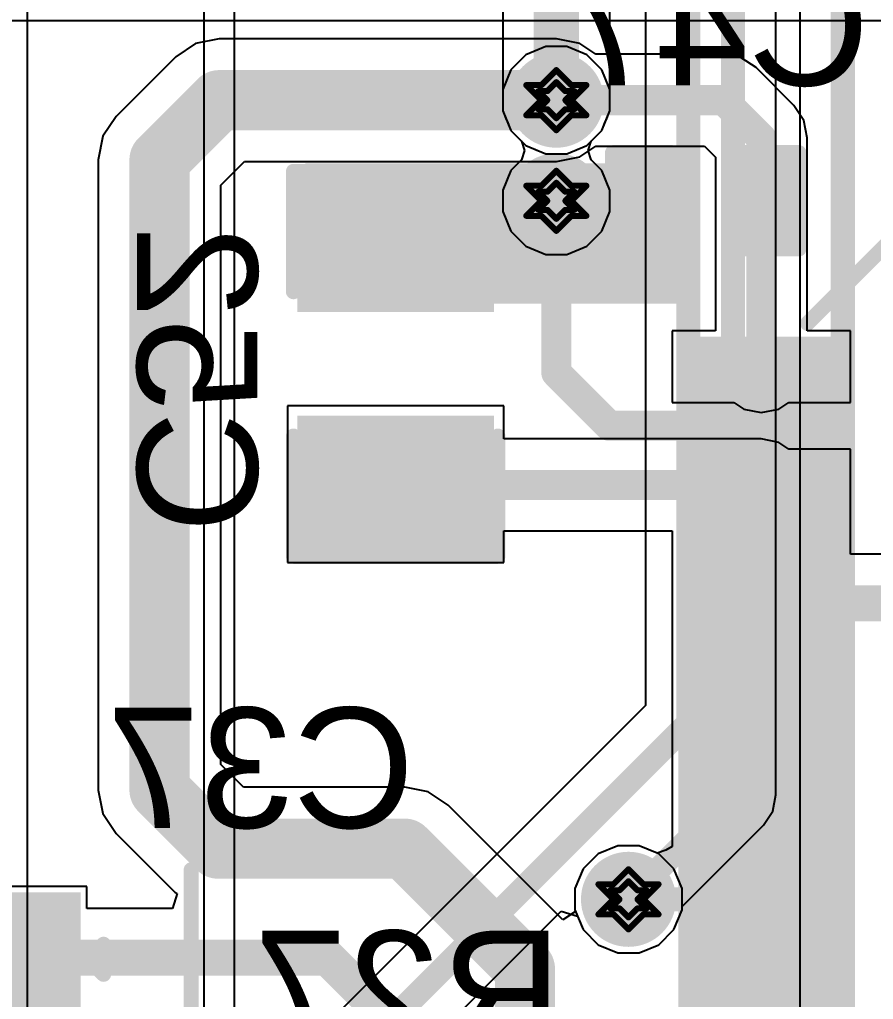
# Model space of a CAD drawing. Header units: inches. Extents: x -2.7 to 10.9, y -2.9 to 7.4.
# Drawn here: x 1.3905 to 1.6745, y -0.1042 to 0.2216 of the extents above; entities that cross this region are included whole.
import ezdxf

# ---------------------------------------------------------------- set-up
doc = ezdxf.new("R2010")
doc.units = ezdxf.units.IN
doc.header["$MEASUREMENT"] = 0
for name, color, linetype in [('Bottom Layer', 5, 'Continuous'), ('Bottom Overlay', 54, 'Continuous'), ('Bottom Paste', 16, 'Continuous'), ('Bottom Solder', 6, 'Continuous'), ('Drill Drawing', 1, 'Continuous'), ('Layer 2', 16, 'Continuous'), ('Layer 3', 76, 'Continuous'), ('Top Layer', 1, 'Continuous'), ('Top Solder', 216, 'Continuous'), ('Via Holes', 16, 'Continuous')]:
    doc.layers.add(name, color=color, linetype=linetype)
doc.styles.add('Arial', font='', dxfattribs={"height": 0.2})
doc.styles.get('Arial').set_extended_font_data('Arial')

# ---------------------------------------------------------------- blocks, each defined once
blk = doc.blocks.new('TS_1185EC_C_D_B__B_120')
at = {"layer": 'Bottom Layer'}
for points in [[(-0.10039, 0.04724), (-0.05118, 0.04724), (-0.05118, 0.01181), (-0.10039, 0.01181)], [(0.05118, 0.04724), (0.10039, 0.04724), (0.10039, 0.01181), (0.05118, 0.01181)], [(-0.10039, -0.01181), (-0.05118, -0.01181), (-0.05118, -0.04724), (-0.10039, -0.04724)], [(0.05118, -0.01181), (0.10039, -0.01181), (0.10039, -0.04724), (0.05118, -0.04724)]]:
    blk.add_hatch(color=5, dxfattribs=at).paths.add_polyline_path(points)
at = {"layer": 'Bottom Paste'}
for points in [[(-0.10039, 0.04724), (-0.05118, 0.04724), (-0.05118, 0.01181), (-0.10039, 0.01181)], [(0.05118, 0.04724), (0.10039, 0.04724), (0.10039, 0.01181), (0.05118, 0.01181)], [(-0.10039, -0.01181), (-0.05118, -0.01181), (-0.05118, -0.04724), (-0.10039, -0.04724)], [(0.05118, -0.01181), (0.10039, -0.01181), (0.10039, -0.04724), (0.05118, -0.04724)]]:
    blk.add_hatch(color=16, dxfattribs=at).paths.add_polyline_path(points)
at = {"layer": 'Bottom Solder'}
for points in [[(-0.10439, 0.05124), (-0.04718, 0.05124), (-0.04718, 0.00781), (-0.10439, 0.00781)], [(0.04718, 0.05124), (0.10439, 0.05124), (0.10439, 0.00781), (0.04718, 0.00781)], [(-0.10439, -0.00781), (-0.04718, -0.00781), (-0.04718, -0.05124), (-0.10439, -0.05124)], [(0.04718, -0.00781), (0.10439, -0.00781), (0.10439, -0.05124), (0.04718, -0.05124)]]:
    blk.add_hatch(color=6, dxfattribs=at).paths.add_polyline_path(points)
at = {"layer": 'Bottom Overlay'}
for points in [[(0.07, 0.06, 0.005, 0.005, 0), (-0.07, 0.06, 0.005, 0.005, 0)], [(-0.107, -0.029, 0.005, 0.005, 0), (-0.112, -0.024, 0.005, 0.005, 0)], [(-0.112, -0.024, 0.005, 0.005, 0), (-0.112, -0.034, 0.005, 0.005, 0)], [(-0.107, -0.029, 0.005, 0.005, 0), (-0.112, -0.034, 0.005, 0.005, 0)], [(0.07, -0.06, 0.005, 0.005, 0), (-0.07, -0.06, 0.005, 0.005, 0)]]:
    blk.add_lwpolyline(points, format="xyseb", dxfattribs=at)
for points in [[(-0.07125, 0.06, 0.0025, 0.0025, 1), (-0.06875, 0.06, 0.0025, 0.0025, 1)], [(0.06875, 0.06, 0.0025, 0.0025, 1), (0.07125, 0.06, 0.0025, 0.0025, 1)], [(-0.11325, -0.024, 0.0025, 0.0025, 1), (-0.11075, -0.024, 0.0025, 0.0025, 1)], [(-0.11325, -0.024, 0.0025, 0.0025, 1), (-0.11075, -0.024, 0.0025, 0.0025, 1)], [(-0.10825, -0.029, 0.0025, 0.0025, 1), (-0.10575, -0.029, 0.0025, 0.0025, 1)], [(-0.10825, -0.029, 0.0025, 0.0025, 1), (-0.10575, -0.029, 0.0025, 0.0025, 1)], [(-0.11325, -0.034, 0.0025, 0.0025, 1), (-0.11075, -0.034, 0.0025, 0.0025, 1)], [(-0.11325, -0.034, 0.0025, 0.0025, 1), (-0.11075, -0.034, 0.0025, 0.0025, 1)], [(-0.07125, -0.06, 0.0025, 0.0025, 1), (-0.06875, -0.06, 0.0025, 0.0025, 1)], [(0.06875, -0.06, 0.0025, 0.0025, 1), (0.07125, -0.06, 0.0025, 0.0025, 1)]]:
    blk.add_lwpolyline(points, format="xyseb", close=True, dxfattribs=at)
blk = doc.blocks.new('64_LQFP__10_10__B_129')
at = {"layer": 'Bottom Layer'}
for points in [[(-0.04331, 0.25), (-0.04331, 0.20276), (-0.05512, 0.20276), (-0.05512, 0.25)], [(-0.02362, 0.25), (-0.02362, 0.20276), (-0.03543, 0.20276), (-0.03543, 0.25)], [(-0.00394, 0.25), (-0.00394, 0.20276), (-0.01575, 0.20276), (-0.01575, 0.25)], [(0.01575, 0.25), (0.01575, 0.20276), (0.00394, 0.20276), (0.00394, 0.25)], [(0.03543, 0.25), (0.03543, 0.20276), (0.02362, 0.20276), (0.02362, 0.25)], [(0.05512, 0.25), (0.05512, 0.20276), (0.04331, 0.20276), (0.04331, 0.25)], [(0.0748, 0.25), (0.0748, 0.20276), (0.06299, 0.20276), (0.06299, 0.25)], [(0.09449, 0.25), (0.09449, 0.20276), (0.08268, 0.20276), (0.08268, 0.25)], [(0.11417, 0.25), (0.11417, 0.20276), (0.10236, 0.20276), (0.10236, 0.25)], [(0.13386, 0.25), (0.13386, 0.20276), (0.12205, 0.20276), (0.12205, 0.25)], [(0.15354, 0.25), (0.15354, 0.20276), (0.14173, 0.20276), (0.14173, 0.25)]]:
    blk.add_hatch(color=5, dxfattribs=at).paths.add_polyline_path(points)
at = {"layer": 'Bottom Paste'}
for points in [[(-0.04331, 0.25), (-0.04331, 0.20276), (-0.05512, 0.20276), (-0.05512, 0.25)], [(-0.02362, 0.25), (-0.02362, 0.20276), (-0.03543, 0.20276), (-0.03543, 0.25)], [(-0.00394, 0.25), (-0.00394, 0.20276), (-0.01575, 0.20276), (-0.01575, 0.25)], [(0.01575, 0.25), (0.01575, 0.20276), (0.00394, 0.20276), (0.00394, 0.25)], [(0.03543, 0.25), (0.03543, 0.20276), (0.02362, 0.20276), (0.02362, 0.25)], [(0.05512, 0.25), (0.05512, 0.20276), (0.04331, 0.20276), (0.04331, 0.25)], [(0.0748, 0.25), (0.0748, 0.20276), (0.06299, 0.20276), (0.06299, 0.25)], [(0.09449, 0.25), (0.09449, 0.20276), (0.08268, 0.20276), (0.08268, 0.25)], [(0.11417, 0.25), (0.11417, 0.20276), (0.10236, 0.20276), (0.10236, 0.25)], [(0.13386, 0.25), (0.13386, 0.20276), (0.12205, 0.20276), (0.12205, 0.25)], [(0.15354, 0.25), (0.15354, 0.20276), (0.14173, 0.20276), (0.14173, 0.25)]]:
    blk.add_hatch(color=16, dxfattribs=at).paths.add_polyline_path(points)
at = {"layer": 'Bottom Solder'}
for points in [[(-0.05899, 0.254), (-0.05899, 0.19876), (-0.0788, 0.19876), (-0.0788, 0.254)], [(-0.03931, 0.254), (-0.03931, 0.19876), (-0.05912, 0.19876), (-0.05912, 0.254)], [(-0.01962, 0.254), (-0.01962, 0.19876), (-0.03943, 0.19876), (-0.03943, 0.254)], [(0.00006, 0.254), (0.00006, 0.19876), (-0.01975, 0.19876), (-0.01975, 0.254)], [(0.01975, 0.254), (0.01975, 0.19876), (-0.00006, 0.19876), (-0.00006, 0.254)], [(0.03943, 0.254), (0.03943, 0.19876), (0.01962, 0.19876), (0.01962, 0.254)], [(0.05912, 0.254), (0.05912, 0.19876), (0.03931, 0.19876), (0.03931, 0.254)], [(0.0788, 0.254), (0.0788, 0.19876), (0.05899, 0.19876), (0.05899, 0.254)], [(0.09849, 0.254), (0.09849, 0.19876), (0.07868, 0.19876), (0.07868, 0.254)], [(0.11817, 0.254), (0.11817, 0.19876), (0.09836, 0.19876), (0.09836, 0.254)], [(0.13786, 0.254), (0.13786, 0.19876), (0.11805, 0.19876), (0.11805, 0.254)], [(0.15754, 0.254), (0.15754, 0.19876), (0.13773, 0.19876), (0.13773, 0.254)]]:
    blk.add_hatch(color=6, dxfattribs=at).paths.add_polyline_path(points)
at = {"layer": 'Bottom Overlay'}
blk.add_lwpolyline([(0.162, 0.211, 0.005, 0.005, 0), (0.208, 0.165, 0.005, 0.005, 0)], format="xyseb", dxfattribs=at)
blk.add_lwpolyline([(0.16075, 0.211, 0.0025, 0.0025, 1), (0.16325, 0.211, 0.0025, 0.0025, 1)], format="xyseb", close=True, dxfattribs=at)
blk = doc.blocks.new('C___0805_B_298')
at = {"layer": 'Bottom Layer'}
for points in [[(-0.06, 0.03), (-0.02, 0.03), (-0.02, -0.03), (-0.06, -0.03)], [(0.02, 0.03), (0.06, 0.03), (0.06, -0.03), (0.02, -0.03)]]:
    blk.add_hatch(color=5, dxfattribs=at).paths.add_polyline_path(points)
at = {"layer": 'Bottom Paste'}
for points in [[(-0.06, 0.03), (-0.02, 0.03), (-0.02, -0.03), (-0.06, -0.03)], [(0.02, 0.03), (0.06, 0.03), (0.06, -0.03), (0.02, -0.03)]]:
    blk.add_hatch(color=16, dxfattribs=at).paths.add_polyline_path(points)
at = {"layer": 'Bottom Solder'}
for points in [[(-0.06276, 0.03276), (-0.01724, 0.03276), (-0.01724, -0.03276), (-0.06276, -0.03276)], [(0.01724, 0.03276), (0.06276, 0.03276), (0.06276, -0.03276), (0.01724, -0.03276)]]:
    blk.add_hatch(color=6, dxfattribs=at).paths.add_polyline_path(points)
at = {"layer": 'Bottom Overlay'}
for points in [[(-0.064, -0.034, 0.005, 0.005, 0), (-0.064, 0.034, 0.005, 0.005, 0)], [(-0.024, 0.034, 0.005, 0.005, 0), (-0.064, 0.034, 0.005, 0.005, 0)], [(0.064, 0.034, 0.005, 0.005, 0), (0.024, 0.034, 0.005, 0.005, 0)], [(0.064, -0.034, 0.005, 0.005, 0), (0.064, 0.034, 0.005, 0.005, 0)], [(-0.024, -0.034, 0.005, 0.005, 0), (-0.064, -0.034, 0.005, 0.005, 0)], [(0.064, -0.034, 0.005, 0.005, 0), (0.024, -0.034, 0.005, 0.005, 0)]]:
    blk.add_lwpolyline(points, format="xyseb", dxfattribs=at)
for points in [[(-0.06525, 0.034, 0.0025, 0.0025, 1), (-0.06275, 0.034, 0.0025, 0.0025, 1)], [(-0.06525, 0.034, 0.0025, 0.0025, 1), (-0.06275, 0.034, 0.0025, 0.0025, 1)], [(-0.02525, 0.034, 0.0025, 0.0025, 1), (-0.02275, 0.034, 0.0025, 0.0025, 1)], [(0.02275, 0.034, 0.0025, 0.0025, 1), (0.02525, 0.034, 0.0025, 0.0025, 1)], [(0.06275, 0.034, 0.0025, 0.0025, 1), (0.06525, 0.034, 0.0025, 0.0025, 1)], [(0.06275, 0.034, 0.0025, 0.0025, 1), (0.06525, 0.034, 0.0025, 0.0025, 1)], [(-0.06525, -0.034, 0.0025, 0.0025, 1), (-0.06275, -0.034, 0.0025, 0.0025, 1)], [(-0.06525, -0.034, 0.0025, 0.0025, 1), (-0.06275, -0.034, 0.0025, 0.0025, 1)], [(-0.02525, -0.034, 0.0025, 0.0025, 1), (-0.02275, -0.034, 0.0025, 0.0025, 1)], [(0.02275, -0.034, 0.0025, 0.0025, 1), (0.02525, -0.034, 0.0025, 0.0025, 1)], [(0.06275, -0.034, 0.0025, 0.0025, 1), (0.06525, -0.034, 0.0025, 0.0025, 1)], [(0.06275, -0.034, 0.0025, 0.0025, 1), (0.06525, -0.034, 0.0025, 0.0025, 1)]]:
    blk.add_lwpolyline(points, format="xyseb", close=True, dxfattribs=at)
blk = doc.blocks.new('C___0402_B_299')
at = {"layer": 'Bottom Layer'}
for points in [[(-0.0095, 0.0125), (-0.0095, -0.0125), (-0.0275, -0.0125), (-0.0275, 0.0125)], [(0.0275, 0.0125), (0.0275, -0.0125), (0.0095, -0.0125), (0.0095, 0.0125)]]:
    blk.add_hatch(color=5, dxfattribs=at).paths.add_polyline_path(points)
at = {"layer": 'Bottom Paste'}
for points in [[(-0.0095, 0.0125), (-0.0095, -0.0125), (-0.0275, -0.0125), (-0.0275, 0.0125)], [(0.0275, 0.0125), (0.0275, -0.0125), (0.0095, -0.0125), (0.0095, 0.0125)]]:
    blk.add_hatch(color=16, dxfattribs=at).paths.add_polyline_path(points)
at = {"layer": 'Bottom Solder'}
for points in [[(-0.00714, 0.01486), (-0.00714, -0.01486), (-0.02986, -0.01486), (-0.02986, 0.01486)], [(0.02986, 0.01486), (0.02986, -0.01486), (0.00714, -0.01486), (0.00714, 0.01486)]]:
    blk.add_hatch(color=6, dxfattribs=at).paths.add_polyline_path(points)
at = {"layer": 'Bottom Overlay'}
for points in [[(-0.031, 0.016, 0.005, 0.005, 0), (-0.011, 0.016, 0.005, 0.005, 0)], [(-0.031, -0.016, 0.005, 0.005, 0), (-0.031, 0.016, 0.005, 0.005, 0)], [(0.011, 0.016, 0.005, 0.005, 0), (0.031, 0.016, 0.005, 0.005, 0)], [(0.031, -0.016, 0.005, 0.005, 0), (0.031, 0.016, 0.005, 0.005, 0)], [(-0.031, -0.016, 0.005, 0.005, 0), (-0.011, -0.016, 0.005, 0.005, 0)], [(0.011, -0.016, 0.005, 0.005, 0), (0.031, -0.016, 0.005, 0.005, 0)]]:
    blk.add_lwpolyline(points, format="xyseb", dxfattribs=at)
for points in [[(-0.03225, 0.016, 0.0025, 0.0025, 1), (-0.02975, 0.016, 0.0025, 0.0025, 1)], [(-0.03225, 0.016, 0.0025, 0.0025, 1), (-0.02975, 0.016, 0.0025, 0.0025, 1)], [(-0.01225, 0.016, 0.0025, 0.0025, 1), (-0.00975, 0.016, 0.0025, 0.0025, 1)], [(0.00975, 0.016, 0.0025, 0.0025, 1), (0.01225, 0.016, 0.0025, 0.0025, 1)], [(0.02975, 0.016, 0.0025, 0.0025, 1), (0.03225, 0.016, 0.0025, 0.0025, 1)], [(0.02975, 0.016, 0.0025, 0.0025, 1), (0.03225, 0.016, 0.0025, 0.0025, 1)], [(-0.03225, -0.016, 0.0025, 0.0025, 1), (-0.02975, -0.016, 0.0025, 0.0025, 1)], [(-0.03225, -0.016, 0.0025, 0.0025, 1), (-0.02975, -0.016, 0.0025, 0.0025, 1)], [(-0.01225, -0.016, 0.0025, 0.0025, 1), (-0.00975, -0.016, 0.0025, 0.0025, 1)], [(0.00975, -0.016, 0.0025, 0.0025, 1), (0.01225, -0.016, 0.0025, 0.0025, 1)], [(0.02975, -0.016, 0.0025, 0.0025, 1), (0.03225, -0.016, 0.0025, 0.0025, 1)], [(0.02975, -0.016, 0.0025, 0.0025, 1), (0.03225, -0.016, 0.0025, 0.0025, 1)]]:
    blk.add_lwpolyline(points, format="xyseb", close=True, dxfattribs=at)

msp = doc.modelspace()

# ---------------------------------------------------------------- hatches: boundary and pattern name
at = {"layer": 'Bottom Layer'}
h = msp.add_hatch(color=5, dxfattribs=at)
edge = h.paths.add_edge_path()
edge.add_arc((1.569, 0.19482), 0.01181, 0, 360)
msp.add_hatch(color=5, dxfattribs=at).paths.add_polyline_path([(1.48556, 0.12713), (1.60918, 0.12713), (1.60918, 0.17386), (1.48556, 0.17386)])
h = msp.add_hatch(color=5, dxfattribs=at)
edge = h.paths.add_edge_path()
edge.add_arc((1.569, 0.16135), 0.01181, 0, 360)
h = msp.add_hatch(color=5, dxfattribs=at)
edge = h.paths.add_edge_path()
edge.add_arc((1.593, -0.07093), 0.01181, 0, 360)
at = {"layer": 'Bottom Solder'}
h = msp.add_hatch(color=6, dxfattribs=at)
edge = h.paths.add_edge_path()
edge.add_arc((1.569, 0.19482), 0.01581, 0, 360)
h = msp.add_hatch(color=6, dxfattribs=at)
edge = h.paths.add_edge_path()
edge.add_arc((1.569, 0.16135), 0.01581, 0, 360)
h = msp.add_hatch(color=6, dxfattribs=at)
edge = h.paths.add_edge_path()
edge.add_arc((1.593, -0.07093), 0.01581, 0, 360)
at = {"layer": 'Layer 2'}
h = msp.add_hatch(color=16, dxfattribs=at)
edge = h.paths.add_edge_path()
edge.add_arc((1.569, 0.19482), 0.01181, 0, 360)
h = msp.add_hatch(color=16, dxfattribs=at)
edge = h.paths.add_edge_path()
edge.add_arc((1.569, 0.16135), 0.01181, 0, 360)
h = msp.add_hatch(color=16, dxfattribs=at)
edge = h.paths.add_edge_path()
edge.add_arc((1.593, -0.07093), 0.01181, 0, 360)
at = {"layer": 'Layer 3'}
h = msp.add_hatch(color=76, dxfattribs=at)
edge = h.paths.add_edge_path()
edge.add_arc((1.569, 0.19482), 0.01181, 0, 360)
h = msp.add_hatch(color=76, dxfattribs=at)
edge = h.paths.add_edge_path()
edge.add_arc((1.569, 0.16135), 0.01181, 0, 360)
h = msp.add_hatch(color=76, dxfattribs=at)
edge = h.paths.add_edge_path()
edge.add_arc((1.593, -0.07093), 0.01181, 0, 360)
at = {"layer": 'Top Layer'}
h = msp.add_hatch(color=1, dxfattribs=at)
edge = h.paths.add_edge_path()
edge.add_arc((1.569, 0.19482), 0.01181, 0, 360)
h = msp.add_hatch(color=1, dxfattribs=at)
edge = h.paths.add_edge_path()
edge.add_arc((1.569, 0.16135), 0.01181, 0, 360)
h = msp.add_hatch(color=1, dxfattribs=at)
edge = h.paths.add_edge_path()
edge.add_arc((1.593, -0.07093), 0.01181, 0, 360)
at = {"layer": 'Top Solder'}
h = msp.add_hatch(color=216, dxfattribs=at)
edge = h.paths.add_edge_path()
edge.add_arc((1.569, 0.19482), 0.01581, 0, 360)
h = msp.add_hatch(color=216, dxfattribs=at)
edge = h.paths.add_edge_path()
edge.add_arc((1.569, 0.16135), 0.01581, 0, 360)
h = msp.add_hatch(color=216, dxfattribs=at)
edge = h.paths.add_edge_path()
edge.add_arc((1.593, -0.07093), 0.01581, 0, 360)
at = {"layer": 'Via Holes'}
h = msp.add_hatch(color=7, dxfattribs=at)
edge = h.paths.add_edge_path()
edge.add_arc((1.569, 0.19482), 0.00591, 0, 360)
h = msp.add_hatch(color=7, dxfattribs=at)
edge = h.paths.add_edge_path()
edge.add_arc((1.569, 0.16135), 0.00591, 0, 360)
h = msp.add_hatch(color=7, dxfattribs=at)
edge = h.paths.add_edge_path()
edge.add_arc((1.593, -0.07093), 0.00591, 0, 360)

# ---------------------------------------------------------------- linework, layer by layer
at = {"layer": 'Bottom Layer'}
for p, q in [((1.22224, 0.22133), (1.68361, 0.22133)), ((1.45682, 0.21521), (1.44902, 0.21366)), ((1.569, 0.21521), (1.45682, 0.21521)), ((1.5768, 0.21366), (1.569, 0.21521)), ((1.44902, 0.21366), (1.4424, 0.20924)), ((1.58211, 0.21011), (1.5768, 0.21366)), ((1.4424, 0.20924), (1.42258, 0.18942)), ((1.62461, 0.21011), (1.58211, 0.21011)), ((1.63046, 0.20895), (1.62461, 0.21011)), ((1.63543, 0.20563), (1.63046, 0.20895)), ((1.64799, 0.19307), (1.63543, 0.20563)), ((1.65131, 0.1881), (1.64799, 0.19307)), ((1.42258, 0.18942), (1.41816, 0.1828)), ((1.65247, 0.18225), (1.65131, 0.1881)), ((1.41816, 0.1828), (1.41661, 0.175)), ((1.5768, 0.17598), (1.58211, 0.17953)), ((1.58211, 0.17953), (1.61828, 0.17953)), ((1.61828, 0.17953), (1.62189, 0.17592)), ((1.65247, 0.16136), (1.65247, 0.18225)), ((1.569, 0.17443), (1.5768, 0.17598)), ((1.41661, 0.175), (1.41661, -0.0346)), ((1.45739, 0.16655), (1.46527, 0.17443)), ((1.46527, 0.17443), (1.569, 0.17443)), ((1.62189, 0.17592), (1.62189, 0.16136)), ((1.45739, -0.02615), (1.45739, 0.16655)), ((1.62189, 0.16136), (1.62189, 0.11814)), ((1.65247, 0.11814), (1.65247, 0.16136)), ((1.62189, 0.11814), (1.60756, 0.11814)), ((1.60756, 0.11814), (1.60756, 0.09433)), ((1.6668, 0.11814), (1.65247, 0.11814)), ((1.6668, 0.09433), (1.6668, 0.11814)), ((1.55156, 0.09313), (1.47956, 0.09313)), ((1.47956, 0.09313), (1.47956, 0.04113)), ((1.55156, 0.08216), (1.55156, 0.09313)), ((1.60756, 0.09433), (1.628, 0.09433)), ((1.628, 0.09433), (1.63133, 0.09211)), ((1.63133, 0.09211), (1.63718, 0.09094)), ((1.63718, 0.09094), (1.64303, 0.09211)), ((1.64303, 0.09211), (1.64636, 0.09433)), ((1.64636, 0.09433), (1.6668, 0.09433)), ((1.63718, 0.08216), (1.55156, 0.08216)), ((1.64303, 0.081), (1.63718, 0.08216)), ((1.64636, 0.07877), (1.64303, 0.081)), ((1.6668, 0.07877), (1.64636, 0.07877)), ((1.6668, 0.04381), (1.6668, 0.07877)), ((1.55156, 0.04113), (1.55156, 0.05157)), ((1.55156, 0.05157), (1.60756, 0.05157)), ((1.60756, 0.05157), (1.60756, 0.03528)), ((1.90739, 0.04381), (1.6668, 0.04381)), ((1.47956, 0.04113), (1.55156, 0.04113)), ((1.60756, 0.03528), (1.60756, -0.00409)), ((1.60756, -0.00409), (1.60756, -0.05338)), ((1.46492, -0.03368), (1.45739, -0.02615)), ((1.41661, -0.0346), (1.41816, -0.04241)), ((1.5186, -0.03368), (1.46492, -0.03368)), ((1.52641, -0.03524), (1.5186, -0.03368)), ((1.53302, -0.03966), (1.52641, -0.03524)), ((1.57115, -0.07778), (1.53302, -0.03966)), ((1.41816, -0.04241), (1.42258, -0.04902)), ((1.42258, -0.04902), (1.44206, -0.0685)), ((1.58946, -0.05312), (1.58291, -0.05583)), ((1.59654, -0.05312), (1.58946, -0.05312)), ((1.60256, -0.05561), (1.59654, -0.05312)), ((1.60541, -0.05456), (1.60256, -0.05561)), ((1.60756, -0.05338), (1.60541, -0.05456)), ((1.58291, -0.05583), (1.5779, -0.06084)), ((1.5779, -0.06084), (1.57519, -0.06738)), ((1.41281, -0.06663), (1.35159, -0.06663)), ((1.41281, -0.07403), (1.41281, -0.06663)), ((1.57519, -0.06738), (1.57519, -0.07447)), ((1.44285, -0.06903), (1.44134, -0.07403)), ((1.44206, -0.0685), (1.44285, -0.06903)), ((1.44134, -0.07403), (1.41281, -0.07403)), ((1.57519, -0.07447), (1.57539, -0.07495)), ((1.57539, -0.07495), (1.57115, -0.07778))]:
    msp.add_line(p, q, dxfattribs=at)
for points in [[(1.437, 0.175, 0.02, 0.02, 0), (1.45682, 0.19482, 0.02, 0.02, 0)], [(1.45682, 0.19482, 0.02, 0.02, 0), (1.569, 0.19482, 0.02, 0.02, 0)], [(1.569, 0.19482, 0.01, 0.01, 0), (1.62461, 0.19482, 0.01, 0.01, 0)], [(1.62461, 0.19482, 0.01, 0.01, 0), (1.63718, 0.18225, 0.01, 0.01, 0)], [(1.63718, 0.16136, 0.01, 0.01, 0), (1.63718, 0.18225, 0.01, 0.01, 0)], [(1.437, -0.0346, 0.02, 0.02, 0), (1.437, 0.175, 0.02, 0.02, 0)], [(1.569, 0.10418, 0.01, 0.01, 0), (1.569, 0.16135, 0.01, 0.01, 0)], [(1.63718, 0.10624, 0.01, 0.01, 0), (1.63718, 0.16136, 0.01, 0.01, 0)], [(1.569, 0.10418, 0.01, 0.01, 0), (1.58663, 0.08655, 0.01, 0.01, 0)], [(1.58663, 0.08655, 0.01, 0.01, 0), (1.63718, 0.08655, 0.01, 0.01, 0)], [(1.51582, 0.06687, 0.01, 0.01, 0), (1.63718, 0.06687, 0.01, 0.01, 0)], [(1.51556, 0.06713, 0.009, 0.009, 0), (1.51582, 0.06687, 0.009, 0.009, 0)], [(1.63718, 0.0275, 0.012, 0.012, 0), (1.93188, 0.0275, 0.012, 0.012, 0)], [(1.437, -0.0346, 0.02, 0.02, 0), (1.45647, -0.05408, 0.02, 0.02, 0)], [(1.45647, -0.05408, 0.02, 0.02, 0), (1.5186, -0.05408, 0.02, 0.02, 0)], [(1.5186, -0.05408, 0.02, 0.02, 0), (1.55856, -0.09403, 0.02, 0.02, 0)], [(1.593, -0.07093, 0.008, 0.008, 0), (1.63718, -0.07093, 0.008, 0.008, 0)], [(1.3822, -0.09034, 0.012, 0.012, 0), (1.49292, -0.09034, 0.012, 0.012, 0)], [(1.49292, -0.09034, 0.012, 0.012, 0), (1.52156, -0.11898, 0.012, 0.012, 0)], [(1.55856, -0.1494, 0.02, 0.02, 0), (1.55856, -0.09403, 0.02, 0.02, 0)]]:
    msp.add_lwpolyline(points, format="xyseb", dxfattribs=at)
for points in [[(1.45182, 0.19482, 0.01, 0.01, 1), (1.46182, 0.19482, 0.01, 0.01, 1)], [(1.45182, 0.19482, 0.01, 0.01, 1), (1.46182, 0.19482, 0.01, 0.01, 1)], [(1.564, 0.19482, 0.01, 0.01, 1), (1.574, 0.19482, 0.01, 0.01, 1)], [(1.5665, 0.19482, 0.005, 0.005, 1), (1.5715, 0.19482, 0.005, 0.005, 1)], [(1.62211, 0.19482, 0.005, 0.005, 1), (1.62711, 0.19482, 0.005, 0.005, 1)], [(1.62211, 0.19482, 0.005, 0.005, 1), (1.62711, 0.19482, 0.005, 0.005, 1)], [(1.63468, 0.18225, 0.005, 0.005, 1), (1.63968, 0.18225, 0.005, 0.005, 1)], [(1.63468, 0.18225, 0.005, 0.005, 1), (1.63968, 0.18225, 0.005, 0.005, 1)], [(1.432, 0.175, 0.01, 0.01, 1), (1.442, 0.175, 0.01, 0.01, 1)], [(1.432, 0.175, 0.01, 0.01, 1), (1.442, 0.175, 0.01, 0.01, 1)], [(1.5665, 0.16135, 0.005, 0.005, 1), (1.5715, 0.16135, 0.005, 0.005, 1)], [(1.63468, 0.16136, 0.005, 0.005, 1), (1.63968, 0.16136, 0.005, 0.005, 1)], [(1.63468, 0.16136, 0.005, 0.005, 1), (1.63968, 0.16136, 0.005, 0.005, 1)], [(1.63468, 0.10624, 0.005, 0.005, 1), (1.63968, 0.10624, 0.005, 0.005, 1)], [(1.5665, 0.10418, 0.005, 0.005, 1), (1.5715, 0.10418, 0.005, 0.005, 1)], [(1.5665, 0.10418, 0.005, 0.005, 1), (1.5715, 0.10418, 0.005, 0.005, 1)], [(1.58413, 0.08655, 0.005, 0.005, 1), (1.58913, 0.08655, 0.005, 0.005, 1)], [(1.58413, 0.08655, 0.005, 0.005, 1), (1.58913, 0.08655, 0.005, 0.005, 1)], [(1.63468, 0.08655, 0.005, 0.005, 1), (1.63968, 0.08655, 0.005, 0.005, 1)], [(1.51332, 0.06687, 0.005, 0.005, 1), (1.51832, 0.06687, 0.005, 0.005, 1)], [(1.63468, 0.06687, 0.005, 0.005, 1), (1.63968, 0.06687, 0.005, 0.005, 1)], [(1.51331, 0.06713, 0.0045, 0.0045, 1), (1.51781, 0.06713, 0.0045, 0.0045, 1)], [(1.51357, 0.06687, 0.0045, 0.0045, 1), (1.51807, 0.06687, 0.0045, 0.0045, 1)], [(1.63418, 0.0275, 0.006, 0.006, 1), (1.64018, 0.0275, 0.006, 0.006, 1)], [(1.432, -0.0346, 0.01, 0.01, 1), (1.442, -0.0346, 0.01, 0.01, 1)], [(1.432, -0.0346, 0.01, 0.01, 1), (1.442, -0.0346, 0.01, 0.01, 1)], [(1.45147, -0.05408, 0.01, 0.01, 1), (1.46147, -0.05408, 0.01, 0.01, 1)], [(1.45147, -0.05408, 0.01, 0.01, 1), (1.46147, -0.05408, 0.01, 0.01, 1)], [(1.5136, -0.05408, 0.01, 0.01, 1), (1.5236, -0.05408, 0.01, 0.01, 1)], [(1.5136, -0.05408, 0.01, 0.01, 1), (1.5236, -0.05408, 0.01, 0.01, 1)], [(1.591, -0.07093, 0.004, 0.004, 1), (1.595, -0.07093, 0.004, 0.004, 1)], [(1.63518, -0.07093, 0.004, 0.004, 1), (1.63918, -0.07093, 0.004, 0.004, 1)], [(1.48992, -0.09034, 0.006, 0.006, 1), (1.49592, -0.09034, 0.006, 0.006, 1)], [(1.48992, -0.09034, 0.006, 0.006, 1), (1.49592, -0.09034, 0.006, 0.006, 1)], [(1.55356, -0.09403, 0.01, 0.01, 1), (1.56356, -0.09403, 0.01, 0.01, 1)], [(1.55356, -0.09403, 0.01, 0.01, 1), (1.56356, -0.09403, 0.01, 0.01, 1)]]:
    msp.add_lwpolyline(points, format="xyseb", close=True, dxfattribs=at)
at = {"layer": 'Bottom Overlay'}
msp.add_lwpolyline([(1.44756, -0.13367, 0.005, 0.005, 0), (1.44756, -0.0611, 0.005, 0.005, 0)], format="xyseb", dxfattribs=at)
msp.add_lwpolyline([(1.44631, -0.0611, 0.0025, 0.0025, 1), (1.44881, -0.0611, 0.0025, 0.0025, 1)], format="xyseb", close=True, dxfattribs=at)
at = {"layer": 'Drill Drawing'}
for points in [[(1.564, 0.19982, 0.002, 0.002, 0), (1.569, 0.20482, 0.002, 0.002, 0)], [(1.569, 0.20482, 0.002, 0.002, 0), (1.574, 0.19982, 0.002, 0.002, 0)], [(1.559, 0.19982, 0.002, 0.002, 0), (1.564, 0.19482, 0.002, 0.002, 0)], [(1.559, 0.19982, 0.002, 0.002, 0), (1.564, 0.19982, 0.002, 0.002, 0)], [(1.563, 0.19782, 0.002, 0.002, 0), (1.566, 0.19482, 0.002, 0.002, 0)], [(1.563, 0.19782, 0.002, 0.002, 0), (1.566, 0.19782, 0.002, 0.002, 0)], [(1.566, 0.19782, 0.002, 0.002, 0), (1.569, 0.20082, 0.002, 0.002, 0)], [(1.569, 0.20082, 0.002, 0.002, 0), (1.572, 0.19782, 0.002, 0.002, 0)], [(1.572, 0.19782, 0.002, 0.002, 0), (1.575, 0.19782, 0.002, 0.002, 0)], [(1.572, 0.19482, 0.002, 0.002, 0), (1.575, 0.19782, 0.002, 0.002, 0)], [(1.574, 0.19982, 0.002, 0.002, 0), (1.579, 0.19982, 0.002, 0.002, 0)], [(1.574, 0.19482, 0.002, 0.002, 0), (1.579, 0.19982, 0.002, 0.002, 0)], [(1.559, 0.18982, 0.002, 0.002, 0), (1.564, 0.19482, 0.002, 0.002, 0)], [(1.563, 0.19182, 0.002, 0.002, 0), (1.566, 0.19482, 0.002, 0.002, 0)], [(1.572, 0.19482, 0.002, 0.002, 0), (1.575, 0.19182, 0.002, 0.002, 0)], [(1.574, 0.19482, 0.002, 0.002, 0), (1.579, 0.18982, 0.002, 0.002, 0)], [(1.563, 0.19182, 0.002, 0.002, 0), (1.566, 0.19182, 0.002, 0.002, 0)], [(1.566, 0.19182, 0.002, 0.002, 0), (1.569, 0.18882, 0.002, 0.002, 0)], [(1.569, 0.18882, 0.002, 0.002, 0), (1.572, 0.19182, 0.002, 0.002, 0)], [(1.572, 0.19182, 0.002, 0.002, 0), (1.575, 0.19182, 0.002, 0.002, 0)], [(1.559, 0.18982, 0.002, 0.002, 0), (1.564, 0.18982, 0.002, 0.002, 0)], [(1.564, 0.18982, 0.002, 0.002, 0), (1.569, 0.18482, 0.002, 0.002, 0)], [(1.569, 0.18482, 0.002, 0.002, 0), (1.574, 0.18982, 0.002, 0.002, 0)], [(1.574, 0.18982, 0.002, 0.002, 0), (1.579, 0.18982, 0.002, 0.002, 0)], [(1.564, 0.16635, 0.002, 0.002, 0), (1.569, 0.17135, 0.002, 0.002, 0)], [(1.569, 0.17135, 0.002, 0.002, 0), (1.574, 0.16635, 0.002, 0.002, 0)], [(1.559, 0.16635, 0.002, 0.002, 0), (1.564, 0.16135, 0.002, 0.002, 0)], [(1.559, 0.16635, 0.002, 0.002, 0), (1.564, 0.16635, 0.002, 0.002, 0)], [(1.566, 0.16435, 0.002, 0.002, 0), (1.569, 0.16735, 0.002, 0.002, 0)], [(1.569, 0.16735, 0.002, 0.002, 0), (1.572, 0.16435, 0.002, 0.002, 0)], [(1.574, 0.16635, 0.002, 0.002, 0), (1.579, 0.16635, 0.002, 0.002, 0)], [(1.574, 0.16135, 0.002, 0.002, 0), (1.579, 0.16635, 0.002, 0.002, 0)], [(1.563, 0.16435, 0.002, 0.002, 0), (1.566, 0.16135, 0.002, 0.002, 0)], [(1.563, 0.16435, 0.002, 0.002, 0), (1.566, 0.16435, 0.002, 0.002, 0)], [(1.572, 0.16435, 0.002, 0.002, 0), (1.575, 0.16435, 0.002, 0.002, 0)], [(1.572, 0.16135, 0.002, 0.002, 0), (1.575, 0.16435, 0.002, 0.002, 0)], [(1.559, 0.15635, 0.002, 0.002, 0), (1.564, 0.16135, 0.002, 0.002, 0)], [(1.563, 0.15835, 0.002, 0.002, 0), (1.566, 0.16135, 0.002, 0.002, 0)], [(1.572, 0.16135, 0.002, 0.002, 0), (1.575, 0.15835, 0.002, 0.002, 0)], [(1.574, 0.16135, 0.002, 0.002, 0), (1.579, 0.15635, 0.002, 0.002, 0)], [(1.559, 0.15635, 0.002, 0.002, 0), (1.564, 0.15635, 0.002, 0.002, 0)], [(1.563, 0.15835, 0.002, 0.002, 0), (1.566, 0.15835, 0.002, 0.002, 0)], [(1.564, 0.15635, 0.002, 0.002, 0), (1.569, 0.15135, 0.002, 0.002, 0)], [(1.566, 0.15835, 0.002, 0.002, 0), (1.569, 0.15535, 0.002, 0.002, 0)], [(1.569, 0.15535, 0.002, 0.002, 0), (1.572, 0.15835, 0.002, 0.002, 0)], [(1.569, 0.15135, 0.002, 0.002, 0), (1.574, 0.15635, 0.002, 0.002, 0)], [(1.572, 0.15835, 0.002, 0.002, 0), (1.575, 0.15835, 0.002, 0.002, 0)], [(1.574, 0.15635, 0.002, 0.002, 0), (1.579, 0.15635, 0.002, 0.002, 0)], [(1.588, -0.06593, 0.002, 0.002, 0), (1.593, -0.06093, 0.002, 0.002, 0)], [(1.593, -0.06093, 0.002, 0.002, 0), (1.598, -0.06593, 0.002, 0.002, 0)], [(1.583, -0.06593, 0.002, 0.002, 0), (1.588, -0.07093, 0.002, 0.002, 0)], [(1.583, -0.06593, 0.002, 0.002, 0), (1.588, -0.06593, 0.002, 0.002, 0)], [(1.59, -0.06793, 0.002, 0.002, 0), (1.593, -0.06493, 0.002, 0.002, 0)], [(1.593, -0.06493, 0.002, 0.002, 0), (1.596, -0.06793, 0.002, 0.002, 0)], [(1.598, -0.06593, 0.002, 0.002, 0), (1.603, -0.06593, 0.002, 0.002, 0)], [(1.598, -0.07093, 0.002, 0.002, 0), (1.603, -0.06593, 0.002, 0.002, 0)], [(1.587, -0.06793, 0.002, 0.002, 0), (1.59, -0.07093, 0.002, 0.002, 0)], [(1.587, -0.06793, 0.002, 0.002, 0), (1.59, -0.06793, 0.002, 0.002, 0)], [(1.596, -0.06793, 0.002, 0.002, 0), (1.599, -0.06793, 0.002, 0.002, 0)], [(1.596, -0.07093, 0.002, 0.002, 0), (1.599, -0.06793, 0.002, 0.002, 0)], [(1.583, -0.07593, 0.002, 0.002, 0), (1.588, -0.07093, 0.002, 0.002, 0)], [(1.587, -0.07393, 0.002, 0.002, 0), (1.59, -0.07093, 0.002, 0.002, 0)], [(1.596, -0.07093, 0.002, 0.002, 0), (1.599, -0.07393, 0.002, 0.002, 0)], [(1.598, -0.07093, 0.002, 0.002, 0), (1.603, -0.07593, 0.002, 0.002, 0)], [(1.583, -0.07593, 0.002, 0.002, 0), (1.588, -0.07593, 0.002, 0.002, 0)], [(1.587, -0.07393, 0.002, 0.002, 0), (1.59, -0.07393, 0.002, 0.002, 0)], [(1.588, -0.07593, 0.002, 0.002, 0), (1.593, -0.08093, 0.002, 0.002, 0)], [(1.59, -0.07393, 0.002, 0.002, 0), (1.593, -0.07693, 0.002, 0.002, 0)], [(1.593, -0.07693, 0.002, 0.002, 0), (1.596, -0.07393, 0.002, 0.002, 0)], [(1.593, -0.08093, 0.002, 0.002, 0), (1.598, -0.07593, 0.002, 0.002, 0)], [(1.596, -0.07393, 0.002, 0.002, 0), (1.599, -0.07393, 0.002, 0.002, 0)], [(1.598, -0.07593, 0.002, 0.002, 0), (1.603, -0.07593, 0.002, 0.002, 0)]]:
    msp.add_lwpolyline(points, format="xyseb", dxfattribs=at)
for points in [[(1.5685, 0.20482, 0.001, 0.001, 1), (1.5695, 0.20482, 0.001, 0.001, 1)], [(1.5685, 0.20482, 0.001, 0.001, 1), (1.5695, 0.20482, 0.001, 0.001, 1)], [(1.5585, 0.19982, 0.001, 0.001, 1), (1.5595, 0.19982, 0.001, 0.001, 1)], [(1.5585, 0.19982, 0.001, 0.001, 1), (1.5595, 0.19982, 0.001, 0.001, 1)], [(1.5625, 0.19782, 0.001, 0.001, 1), (1.5635, 0.19782, 0.001, 0.001, 1)], [(1.5625, 0.19782, 0.001, 0.001, 1), (1.5635, 0.19782, 0.001, 0.001, 1)], [(1.5635, 0.19982, 0.001, 0.001, 1), (1.5645, 0.19982, 0.001, 0.001, 1)], [(1.5635, 0.19982, 0.001, 0.001, 1), (1.5645, 0.19982, 0.001, 0.001, 1)], [(1.5655, 0.19782, 0.001, 0.001, 1), (1.5665, 0.19782, 0.001, 0.001, 1)], [(1.5655, 0.19782, 0.001, 0.001, 1), (1.5665, 0.19782, 0.001, 0.001, 1)], [(1.5685, 0.20082, 0.001, 0.001, 1), (1.5695, 0.20082, 0.001, 0.001, 1)], [(1.5685, 0.20082, 0.001, 0.001, 1), (1.5695, 0.20082, 0.001, 0.001, 1)], [(1.5715, 0.19782, 0.001, 0.001, 1), (1.5725, 0.19782, 0.001, 0.001, 1)], [(1.5715, 0.19782, 0.001, 0.001, 1), (1.5725, 0.19782, 0.001, 0.001, 1)], [(1.5735, 0.19982, 0.001, 0.001, 1), (1.5745, 0.19982, 0.001, 0.001, 1)], [(1.5735, 0.19982, 0.001, 0.001, 1), (1.5745, 0.19982, 0.001, 0.001, 1)], [(1.5745, 0.19782, 0.001, 0.001, 1), (1.5755, 0.19782, 0.001, 0.001, 1)], [(1.5745, 0.19782, 0.001, 0.001, 1), (1.5755, 0.19782, 0.001, 0.001, 1)], [(1.5785, 0.19982, 0.001, 0.001, 1), (1.5795, 0.19982, 0.001, 0.001, 1)], [(1.5785, 0.19982, 0.001, 0.001, 1), (1.5795, 0.19982, 0.001, 0.001, 1)], [(1.5635, 0.19482, 0.001, 0.001, 1), (1.5645, 0.19482, 0.001, 0.001, 1)], [(1.5635, 0.19482, 0.001, 0.001, 1), (1.5645, 0.19482, 0.001, 0.001, 1)], [(1.5655, 0.19482, 0.001, 0.001, 1), (1.5665, 0.19482, 0.001, 0.001, 1)], [(1.5655, 0.19482, 0.001, 0.001, 1), (1.5665, 0.19482, 0.001, 0.001, 1)], [(1.5715, 0.19482, 0.001, 0.001, 1), (1.5725, 0.19482, 0.001, 0.001, 1)], [(1.5715, 0.19482, 0.001, 0.001, 1), (1.5725, 0.19482, 0.001, 0.001, 1)], [(1.5735, 0.19482, 0.001, 0.001, 1), (1.5745, 0.19482, 0.001, 0.001, 1)], [(1.5735, 0.19482, 0.001, 0.001, 1), (1.5745, 0.19482, 0.001, 0.001, 1)], [(1.5625, 0.19182, 0.001, 0.001, 1), (1.5635, 0.19182, 0.001, 0.001, 1)], [(1.5625, 0.19182, 0.001, 0.001, 1), (1.5635, 0.19182, 0.001, 0.001, 1)], [(1.5655, 0.19182, 0.001, 0.001, 1), (1.5665, 0.19182, 0.001, 0.001, 1)], [(1.5655, 0.19182, 0.001, 0.001, 1), (1.5665, 0.19182, 0.001, 0.001, 1)], [(1.5715, 0.19182, 0.001, 0.001, 1), (1.5725, 0.19182, 0.001, 0.001, 1)], [(1.5715, 0.19182, 0.001, 0.001, 1), (1.5725, 0.19182, 0.001, 0.001, 1)], [(1.5745, 0.19182, 0.001, 0.001, 1), (1.5755, 0.19182, 0.001, 0.001, 1)], [(1.5745, 0.19182, 0.001, 0.001, 1), (1.5755, 0.19182, 0.001, 0.001, 1)], [(1.5585, 0.18982, 0.001, 0.001, 1), (1.5595, 0.18982, 0.001, 0.001, 1)], [(1.5585, 0.18982, 0.001, 0.001, 1), (1.5595, 0.18982, 0.001, 0.001, 1)], [(1.5635, 0.18982, 0.001, 0.001, 1), (1.5645, 0.18982, 0.001, 0.001, 1)], [(1.5635, 0.18982, 0.001, 0.001, 1), (1.5645, 0.18982, 0.001, 0.001, 1)], [(1.5685, 0.18882, 0.001, 0.001, 1), (1.5695, 0.18882, 0.001, 0.001, 1)], [(1.5685, 0.18882, 0.001, 0.001, 1), (1.5695, 0.18882, 0.001, 0.001, 1)], [(1.5735, 0.18982, 0.001, 0.001, 1), (1.5745, 0.18982, 0.001, 0.001, 1)], [(1.5735, 0.18982, 0.001, 0.001, 1), (1.5745, 0.18982, 0.001, 0.001, 1)], [(1.5785, 0.18982, 0.001, 0.001, 1), (1.5795, 0.18982, 0.001, 0.001, 1)], [(1.5785, 0.18982, 0.001, 0.001, 1), (1.5795, 0.18982, 0.001, 0.001, 1)], [(1.5685, 0.18482, 0.001, 0.001, 1), (1.5695, 0.18482, 0.001, 0.001, 1)], [(1.5685, 0.18482, 0.001, 0.001, 1), (1.5695, 0.18482, 0.001, 0.001, 1)], [(1.5685, 0.17135, 0.001, 0.001, 1), (1.5695, 0.17135, 0.001, 0.001, 1)], [(1.5685, 0.17135, 0.001, 0.001, 1), (1.5695, 0.17135, 0.001, 0.001, 1)], [(1.5585, 0.16635, 0.001, 0.001, 1), (1.5595, 0.16635, 0.001, 0.001, 1)], [(1.5585, 0.16635, 0.001, 0.001, 1), (1.5595, 0.16635, 0.001, 0.001, 1)], [(1.5635, 0.16635, 0.001, 0.001, 1), (1.5645, 0.16635, 0.001, 0.001, 1)], [(1.5635, 0.16635, 0.001, 0.001, 1), (1.5645, 0.16635, 0.001, 0.001, 1)], [(1.5685, 0.16735, 0.001, 0.001, 1), (1.5695, 0.16735, 0.001, 0.001, 1)], [(1.5685, 0.16735, 0.001, 0.001, 1), (1.5695, 0.16735, 0.001, 0.001, 1)], [(1.5735, 0.16635, 0.001, 0.001, 1), (1.5745, 0.16635, 0.001, 0.001, 1)], [(1.5735, 0.16635, 0.001, 0.001, 1), (1.5745, 0.16635, 0.001, 0.001, 1)], [(1.5785, 0.16635, 0.001, 0.001, 1), (1.5795, 0.16635, 0.001, 0.001, 1)], [(1.5785, 0.16635, 0.001, 0.001, 1), (1.5795, 0.16635, 0.001, 0.001, 1)], [(1.5625, 0.16435, 0.001, 0.001, 1), (1.5635, 0.16435, 0.001, 0.001, 1)], [(1.5625, 0.16435, 0.001, 0.001, 1), (1.5635, 0.16435, 0.001, 0.001, 1)], [(1.5655, 0.16435, 0.001, 0.001, 1), (1.5665, 0.16435, 0.001, 0.001, 1)], [(1.5655, 0.16435, 0.001, 0.001, 1), (1.5665, 0.16435, 0.001, 0.001, 1)], [(1.5715, 0.16435, 0.001, 0.001, 1), (1.5725, 0.16435, 0.001, 0.001, 1)], [(1.5715, 0.16435, 0.001, 0.001, 1), (1.5725, 0.16435, 0.001, 0.001, 1)], [(1.5745, 0.16435, 0.001, 0.001, 1), (1.5755, 0.16435, 0.001, 0.001, 1)], [(1.5745, 0.16435, 0.001, 0.001, 1), (1.5755, 0.16435, 0.001, 0.001, 1)], [(1.5635, 0.16135, 0.001, 0.001, 1), (1.5645, 0.16135, 0.001, 0.001, 1)], [(1.5635, 0.16135, 0.001, 0.001, 1), (1.5645, 0.16135, 0.001, 0.001, 1)], [(1.5655, 0.16135, 0.001, 0.001, 1), (1.5665, 0.16135, 0.001, 0.001, 1)], [(1.5655, 0.16135, 0.001, 0.001, 1), (1.5665, 0.16135, 0.001, 0.001, 1)], [(1.5715, 0.16135, 0.001, 0.001, 1), (1.5725, 0.16135, 0.001, 0.001, 1)], [(1.5715, 0.16135, 0.001, 0.001, 1), (1.5725, 0.16135, 0.001, 0.001, 1)], [(1.5735, 0.16135, 0.001, 0.001, 1), (1.5745, 0.16135, 0.001, 0.001, 1)], [(1.5735, 0.16135, 0.001, 0.001, 1), (1.5745, 0.16135, 0.001, 0.001, 1)], [(1.5585, 0.15635, 0.001, 0.001, 1), (1.5595, 0.15635, 0.001, 0.001, 1)], [(1.5585, 0.15635, 0.001, 0.001, 1), (1.5595, 0.15635, 0.001, 0.001, 1)], [(1.5625, 0.15835, 0.001, 0.001, 1), (1.5635, 0.15835, 0.001, 0.001, 1)], [(1.5625, 0.15835, 0.001, 0.001, 1), (1.5635, 0.15835, 0.001, 0.001, 1)], [(1.5635, 0.15635, 0.001, 0.001, 1), (1.5645, 0.15635, 0.001, 0.001, 1)], [(1.5635, 0.15635, 0.001, 0.001, 1), (1.5645, 0.15635, 0.001, 0.001, 1)], [(1.5655, 0.15835, 0.001, 0.001, 1), (1.5665, 0.15835, 0.001, 0.001, 1)], [(1.5655, 0.15835, 0.001, 0.001, 1), (1.5665, 0.15835, 0.001, 0.001, 1)], [(1.5715, 0.15835, 0.001, 0.001, 1), (1.5725, 0.15835, 0.001, 0.001, 1)], [(1.5715, 0.15835, 0.001, 0.001, 1), (1.5725, 0.15835, 0.001, 0.001, 1)], [(1.5735, 0.15635, 0.001, 0.001, 1), (1.5745, 0.15635, 0.001, 0.001, 1)], [(1.5735, 0.15635, 0.001, 0.001, 1), (1.5745, 0.15635, 0.001, 0.001, 1)], [(1.5745, 0.15835, 0.001, 0.001, 1), (1.5755, 0.15835, 0.001, 0.001, 1)], [(1.5745, 0.15835, 0.001, 0.001, 1), (1.5755, 0.15835, 0.001, 0.001, 1)], [(1.5785, 0.15635, 0.001, 0.001, 1), (1.5795, 0.15635, 0.001, 0.001, 1)], [(1.5785, 0.15635, 0.001, 0.001, 1), (1.5795, 0.15635, 0.001, 0.001, 1)], [(1.5685, 0.15535, 0.001, 0.001, 1), (1.5695, 0.15535, 0.001, 0.001, 1)], [(1.5685, 0.15535, 0.001, 0.001, 1), (1.5695, 0.15535, 0.001, 0.001, 1)], [(1.5685, 0.15135, 0.001, 0.001, 1), (1.5695, 0.15135, 0.001, 0.001, 1)], [(1.5685, 0.15135, 0.001, 0.001, 1), (1.5695, 0.15135, 0.001, 0.001, 1)], [(1.5925, -0.06093, 0.001, 0.001, 1), (1.5935, -0.06093, 0.001, 0.001, 1)], [(1.5925, -0.06093, 0.001, 0.001, 1), (1.5935, -0.06093, 0.001, 0.001, 1)], [(1.5825, -0.06593, 0.001, 0.001, 1), (1.5835, -0.06593, 0.001, 0.001, 1)], [(1.5825, -0.06593, 0.001, 0.001, 1), (1.5835, -0.06593, 0.001, 0.001, 1)], [(1.5875, -0.06593, 0.001, 0.001, 1), (1.5885, -0.06593, 0.001, 0.001, 1)], [(1.5875, -0.06593, 0.001, 0.001, 1), (1.5885, -0.06593, 0.001, 0.001, 1)], [(1.5925, -0.06493, 0.001, 0.001, 1), (1.5935, -0.06493, 0.001, 0.001, 1)], [(1.5925, -0.06493, 0.001, 0.001, 1), (1.5935, -0.06493, 0.001, 0.001, 1)], [(1.5975, -0.06593, 0.001, 0.001, 1), (1.5985, -0.06593, 0.001, 0.001, 1)], [(1.5975, -0.06593, 0.001, 0.001, 1), (1.5985, -0.06593, 0.001, 0.001, 1)], [(1.6025, -0.06593, 0.001, 0.001, 1), (1.6035, -0.06593, 0.001, 0.001, 1)], [(1.6025, -0.06593, 0.001, 0.001, 1), (1.6035, -0.06593, 0.001, 0.001, 1)], [(1.5865, -0.06793, 0.001, 0.001, 1), (1.5875, -0.06793, 0.001, 0.001, 1)], [(1.5865, -0.06793, 0.001, 0.001, 1), (1.5875, -0.06793, 0.001, 0.001, 1)], [(1.5895, -0.06793, 0.001, 0.001, 1), (1.5905, -0.06793, 0.001, 0.001, 1)], [(1.5895, -0.06793, 0.001, 0.001, 1), (1.5905, -0.06793, 0.001, 0.001, 1)], [(1.5955, -0.06793, 0.001, 0.001, 1), (1.5965, -0.06793, 0.001, 0.001, 1)], [(1.5955, -0.06793, 0.001, 0.001, 1), (1.5965, -0.06793, 0.001, 0.001, 1)], [(1.5985, -0.06793, 0.001, 0.001, 1), (1.5995, -0.06793, 0.001, 0.001, 1)], [(1.5985, -0.06793, 0.001, 0.001, 1), (1.5995, -0.06793, 0.001, 0.001, 1)], [(1.5875, -0.07093, 0.001, 0.001, 1), (1.5885, -0.07093, 0.001, 0.001, 1)], [(1.5875, -0.07093, 0.001, 0.001, 1), (1.5885, -0.07093, 0.001, 0.001, 1)], [(1.5895, -0.07093, 0.001, 0.001, 1), (1.5905, -0.07093, 0.001, 0.001, 1)], [(1.5895, -0.07093, 0.001, 0.001, 1), (1.5905, -0.07093, 0.001, 0.001, 1)], [(1.5955, -0.07093, 0.001, 0.001, 1), (1.5965, -0.07093, 0.001, 0.001, 1)], [(1.5955, -0.07093, 0.001, 0.001, 1), (1.5965, -0.07093, 0.001, 0.001, 1)], [(1.5975, -0.07093, 0.001, 0.001, 1), (1.5985, -0.07093, 0.001, 0.001, 1)], [(1.5975, -0.07093, 0.001, 0.001, 1), (1.5985, -0.07093, 0.001, 0.001, 1)], [(1.5825, -0.07593, 0.001, 0.001, 1), (1.5835, -0.07593, 0.001, 0.001, 1)], [(1.5825, -0.07593, 0.001, 0.001, 1), (1.5835, -0.07593, 0.001, 0.001, 1)], [(1.5865, -0.07393, 0.001, 0.001, 1), (1.5875, -0.07393, 0.001, 0.001, 1)], [(1.5865, -0.07393, 0.001, 0.001, 1), (1.5875, -0.07393, 0.001, 0.001, 1)], [(1.5875, -0.07593, 0.001, 0.001, 1), (1.5885, -0.07593, 0.001, 0.001, 1)], [(1.5875, -0.07593, 0.001, 0.001, 1), (1.5885, -0.07593, 0.001, 0.001, 1)], [(1.5895, -0.07393, 0.001, 0.001, 1), (1.5905, -0.07393, 0.001, 0.001, 1)], [(1.5895, -0.07393, 0.001, 0.001, 1), (1.5905, -0.07393, 0.001, 0.001, 1)], [(1.5955, -0.07393, 0.001, 0.001, 1), (1.5965, -0.07393, 0.001, 0.001, 1)], [(1.5955, -0.07393, 0.001, 0.001, 1), (1.5965, -0.07393, 0.001, 0.001, 1)], [(1.5975, -0.07593, 0.001, 0.001, 1), (1.5985, -0.07593, 0.001, 0.001, 1)], [(1.5975, -0.07593, 0.001, 0.001, 1), (1.5985, -0.07593, 0.001, 0.001, 1)], [(1.5985, -0.07393, 0.001, 0.001, 1), (1.5995, -0.07393, 0.001, 0.001, 1)], [(1.5985, -0.07393, 0.001, 0.001, 1), (1.5995, -0.07393, 0.001, 0.001, 1)], [(1.6025, -0.07593, 0.001, 0.001, 1), (1.6035, -0.07593, 0.001, 0.001, 1)], [(1.6025, -0.07593, 0.001, 0.001, 1), (1.6035, -0.07593, 0.001, 0.001, 1)], [(1.5925, -0.07693, 0.001, 0.001, 1), (1.5935, -0.07693, 0.001, 0.001, 1)], [(1.5925, -0.07693, 0.001, 0.001, 1), (1.5935, -0.07693, 0.001, 0.001, 1)], [(1.5925, -0.08093, 0.001, 0.001, 1), (1.5935, -0.08093, 0.001, 0.001, 1)], [(1.5925, -0.08093, 0.001, 0.001, 1), (1.5935, -0.08093, 0.001, 0.001, 1)]]:
    msp.add_lwpolyline(points, format="xyseb", close=True, dxfattribs=at)
at = {"layer": 'Layer 2'}
for p, q in [((1.56546, 0.21263), (1.55891, 0.20992)), ((1.57254, 0.21263), (1.56546, 0.21263)), ((1.57909, 0.20992), (1.57254, 0.21263)), ((1.55891, 0.20992), (1.5539, 0.20491)), ((1.5841, 0.20491), (1.57909, 0.20992)), ((1.5539, 0.20491), (1.55119, 0.19836)), ((1.58681, 0.19836), (1.5841, 0.20491)), ((1.55119, 0.19836), (1.55119, 0.19128)), ((1.58681, 0.19128), (1.58681, 0.19836)), ((1.55119, 0.19128), (1.5539, 0.18473)), ((1.5841, 0.18473), (1.58681, 0.19128)), ((1.5539, 0.18473), (1.55891, 0.17972)), ((1.57909, 0.17972), (1.5841, 0.18473)), ((1.55891, 0.17972), (1.56546, 0.17701)), ((1.57254, 0.17701), (1.57909, 0.17972)), ((1.56546, 0.17701), (1.57254, 0.17701)), ((1.58946, -0.05312), (1.58291, -0.05583)), ((1.59654, -0.05312), (1.58946, -0.05312)), ((1.60309, -0.05583), (1.59654, -0.05312)), ((1.58291, -0.05583), (1.5779, -0.06084)), ((1.6081, -0.06084), (1.60309, -0.05583)), ((1.5779, -0.06084), (1.57519, -0.06738)), ((1.61081, -0.06738), (1.6081, -0.06084)), ((1.57519, -0.06738), (1.57519, -0.07447)), ((1.61081, -0.07447), (1.61081, -0.06738)), ((1.57519, -0.07447), (1.5779, -0.08102)), ((1.6081, -0.08102), (1.61081, -0.07447)), ((1.5779, -0.08102), (1.58291, -0.08603)), ((1.60309, -0.08603), (1.6081, -0.08102)), ((1.58291, -0.08603), (1.58946, -0.08874)), ((1.59654, -0.08874), (1.60309, -0.08603)), ((1.58946, -0.08874), (1.59654, -0.08874))]:
    msp.add_line(p, q, dxfattribs=at)
at = {"layer": 'Layer 3'}
for p, q in [((1.462, -0.29877), (1.462, 0.513)), ((1.4518, 0.50878), (1.4518, -0.29877)), ((1.56546, 0.21263), (1.55891, 0.20992)), ((1.57254, 0.21263), (1.56546, 0.21263)), ((1.57909, 0.20992), (1.57254, 0.21263)), ((1.55891, 0.20992), (1.5539, 0.20491)), ((1.5841, 0.20491), (1.57909, 0.20992)), ((1.5539, 0.20491), (1.55119, 0.19836)), ((1.58681, 0.19836), (1.5841, 0.20491)), ((1.55119, 0.19836), (1.55119, 0.19128)), ((1.58681, 0.19128), (1.58681, 0.19836)), ((1.55119, 0.19128), (1.5539, 0.18473)), ((1.5841, 0.18473), (1.58681, 0.19128)), ((1.5539, 0.18473), (1.5574, 0.18124)), ((1.5806, 0.18124), (1.5841, 0.18473)), ((1.5574, 0.18124), (1.55839, 0.17809)), ((1.57961, 0.17809), (1.5806, 0.18124)), ((1.55839, 0.17809), (1.5574, 0.17494)), ((1.5806, 0.17494), (1.57961, 0.17809)), ((1.5574, 0.17494), (1.5539, 0.17144)), ((1.5841, 0.17144), (1.5806, 0.17494)), ((1.5539, 0.17144), (1.55119, 0.1649)), ((1.58681, 0.1649), (1.5841, 0.17144)), ((1.55119, 0.1649), (1.55119, 0.15781)), ((1.58681, 0.15781), (1.58681, 0.1649)), ((1.55119, 0.15781), (1.5539, 0.15126)), ((1.5841, 0.15126), (1.58681, 0.15781)), ((1.5539, 0.15126), (1.55891, 0.14625)), ((1.57909, 0.14625), (1.5841, 0.15126)), ((1.55891, 0.14625), (1.56546, 0.14354)), ((1.56546, 0.14354), (1.57254, 0.14354)), ((1.57254, 0.14354), (1.57909, 0.14625)), ((1.58946, -0.05312), (1.58291, -0.05583)), ((1.59654, -0.05312), (1.58946, -0.05312)), ((1.60309, -0.05583), (1.59654, -0.05312)), ((1.58291, -0.05583), (1.5779, -0.06084)), ((1.6081, -0.06084), (1.60309, -0.05583)), ((1.5779, -0.06084), (1.57519, -0.06738)), ((1.61081, -0.06738), (1.6081, -0.06084)), ((1.57519, -0.06738), (1.57519, -0.07447)), ((1.61081, -0.07447), (1.61081, -0.06738)), ((1.57519, -0.07447), (1.5779, -0.08102)), ((1.6081, -0.08102), (1.61081, -0.07447)), ((1.5779, -0.08102), (1.58291, -0.08603)), ((1.60309, -0.08603), (1.6081, -0.08102)), ((1.58291, -0.08603), (1.58946, -0.08874)), ((1.59654, -0.08874), (1.60309, -0.08603)), ((1.58946, -0.08874), (1.59654, -0.08874))]:
    msp.add_line(p, q, dxfattribs=at)
at = {"layer": 'Top Layer'}
for p, q in [((1.59862, 0.87121), (1.59862, -0.00647)), ((1.64204, -0.03616), (1.64204, 0.85998)), ((1.65002, 0.67334), (1.65002, -0.13872)), ((1.3931, -1.44613), (1.3931, 0.35627)), ((1.55116, 0.33), (1.55116, 0.19482)), ((1.58684, 0.19482), (1.58684, 0.33)), ((1.55116, 0.19482), (1.55119, 0.19466)), ((1.55119, 0.19466), (1.55119, 0.19128)), ((1.58681, 0.19466), (1.58684, 0.19482)), ((1.58681, 0.19128), (1.58681, 0.19466)), ((1.55119, 0.19128), (1.55248, 0.18815)), ((1.58552, 0.18815), (1.58681, 0.19128)), ((1.55248, 0.18815), (1.55252, 0.18799)), ((1.55252, 0.18799), (1.55261, 0.18786)), ((1.55261, 0.18786), (1.5539, 0.18473)), ((1.5841, 0.18473), (1.58539, 0.18786)), ((1.58539, 0.18786), (1.58548, 0.18799)), ((1.58548, 0.18799), (1.58552, 0.18815)), ((1.5539, 0.18473), (1.55629, 0.18234)), ((1.58171, 0.18234), (1.5841, 0.18473)), ((1.55629, 0.18234), (1.55638, 0.1822)), ((1.55638, 0.1822), (1.55652, 0.18211)), ((1.55652, 0.18211), (1.55891, 0.17972)), ((1.55891, 0.17972), (1.56204, 0.17843)), ((1.57596, 0.17843), (1.57909, 0.17972)), ((1.57909, 0.17972), (1.58148, 0.18211)), ((1.58148, 0.18211), (1.58162, 0.1822)), ((1.58162, 0.1822), (1.58171, 0.18234)), ((1.56204, 0.17843), (1.56217, 0.17834)), ((1.56217, 0.17834), (1.56233, 0.1783)), ((1.56233, 0.1783), (1.56546, 0.17701)), ((1.56546, 0.17701), (1.56884, 0.17701)), ((1.56884, 0.17701), (1.569, 0.17698)), ((1.569, 0.17698), (1.56916, 0.17701)), ((1.56916, 0.17701), (1.57254, 0.17701)), ((1.57254, 0.17701), (1.57567, 0.1783)), ((1.57567, 0.1783), (1.57583, 0.17834)), ((1.57583, 0.17834), (1.57596, 0.17843)), ((1.59862, -0.00647), (1.46046, -0.14462)), ((1.64096, -0.04162), (1.64204, -0.03616)), ((1.64204, -0.03616), (1.64204, -0.03616)), ((1.63786, -0.04625), (1.64096, -0.04162)), ((1.61081, -0.0733), (1.63786, -0.04625)), ((1.63786, -0.04625), (1.63786, -0.04625)), ((1.48483, -0.16063), (1.57057, -0.07489)), ((1.57057, -0.07489), (1.57603, -0.0765)), ((1.6081, -0.08102), (1.61081, -0.07447)), ((1.61081, -0.07447), (1.61081, -0.0733)), ((1.57603, -0.0765), (1.5779, -0.08102)), ((1.5779, -0.08102), (1.58291, -0.08603)), ((1.60309, -0.08603), (1.6081, -0.08102)), ((1.58291, -0.08603), (1.58946, -0.08874)), ((1.59654, -0.08874), (1.60309, -0.08603)), ((1.58946, -0.08874), (1.59654, -0.08874))]:
    msp.add_line(p, q, dxfattribs=at)
for points in [[(1.6129, -0.01238, 0.008, 0.008, 0), (1.6129, 0.87122, 0.008, 0.008, 0)], [(1.62777, -0.03616, 0.008, 0.008, 0), (1.62777, 0.86589, 0.008, 0.008, 0)], [(1.66429, -0.13872, 0.008, 0.008, 0), (1.66429, 0.67334, 0.008, 0.008, 0)], [(1.569, 0.19482, 0.015, 0.015, 0), (1.569, 0.33, 0.015, 0.015, 0)], [(1.47056, -0.15472, 0.008, 0.008, 0), (1.6129, -0.01238, 0.008, 0.008, 0)], [(1.593, -0.07093, 0.008, 0.008, 0), (1.62777, -0.03616, 0.008, 0.008, 0)]]:
    msp.add_lwpolyline(points, format="xyseb", dxfattribs=at)
for points in [[(1.56525, 0.19482, 0.0075, 0.0075, 1), (1.57275, 0.19482, 0.0075, 0.0075, 1)], [(1.6109, -0.01238, 0.004, 0.004, 1), (1.6149, -0.01238, 0.004, 0.004, 1)], [(1.6109, -0.01238, 0.004, 0.004, 1), (1.6149, -0.01238, 0.004, 0.004, 1)], [(1.62577, -0.03616, 0.004, 0.004, 1), (1.62977, -0.03616, 0.004, 0.004, 1)], [(1.62577, -0.03616, 0.004, 0.004, 1), (1.62977, -0.03616, 0.004, 0.004, 1)], [(1.591, -0.07093, 0.004, 0.004, 1), (1.595, -0.07093, 0.004, 0.004, 1)]]:
    msp.add_lwpolyline(points, format="xyseb", close=True, dxfattribs=at)

# ---------------------------------------------------------------- block references
for name, p, rotation in [('64_LQFP__10_10__B_129', (1.86356, -0.0414), 90), ('C___0805_B_298', (1.51556, 0.10713), 270), ('TS_1185EC_C_D_B__B_120', (1.30641, -0.11987), 180)]:
    msp.add_blockref(name, p, dxfattribs=dict(rotation=rotation))
msp.add_blockref('C___0402_B_299', (1.61868, 0.16136))

# ---------------------------------------------------------------- texts
at = {"layer": 'Bottom Overlay', "style": 'Arial', "text_generation_flag": 2}
for s, p in [('C47', (1.6732, 0.1997)), ('C37', (1.52187, -0.04718)), ('R27', (1.57093, -0.12136))]:
    msp.add_text(s, height=0.04, dxfattribs=at).set_placement(p)
msp.add_text('C52', height=0.04, rotation=270, dxfattribs=at).set_placement((1.42957, 0.05086))

doc.saveas('drawing.dxf')
